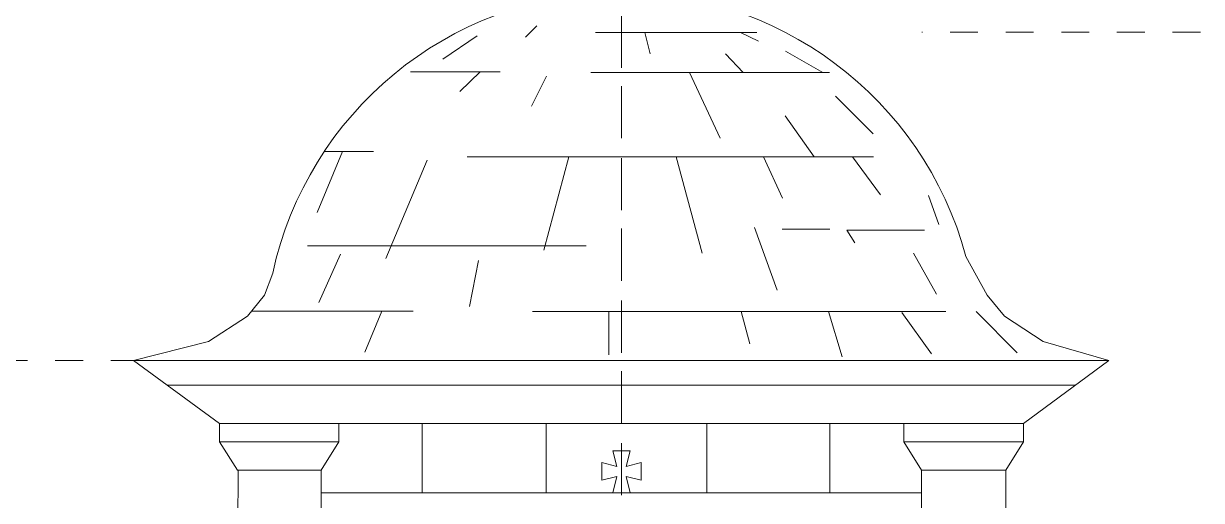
# Model space of a CAD drawing. Header units: millimetres. Extents: x -490789 to -449459, y 209001 to 327650.
# Drawn here: x -476446 to -470468, y 260672 to 263092 of the extents above; entities that cross this region are included whole.
import ezdxf

# ---------------------------------------------------------------- set-up
doc = ezdxf.new("R2010")
doc.units = ezdxf.units.MM
doc.header["$MEASUREMENT"] = 0
doc.linetypes.add('2-Штрих-Штриховая', pattern=[723.19442, 264.583325, -105.833328, 70.555556, -105.833328, 70.555556, -105.833328])
doc.linetypes.add('Штриховая', pattern=[282.222223, 141.111112, -141.111112])
for name, color, linetype, lineweight in [('0_Ном._пера__12_Ном._пера__12_Ном._пера__12', 12, 'Continuous', 18), ('0_Ном._пера__7_Ном._пера__7_Ном._пера__7', 7, 'Continuous', 18), ('0_Ном_пера__14_Ном_пера__14_Ном_пера__14_Ном_пера__14_Ном_пера__14_Ном_пера__14_Ном_пера__14_Ном_пера__14_Ном_пера__14_Ном_пера__14_Ном_пера__14_Ном_пера__14_Ном_пера__14_Ном_пера__14_Ном_пера__14_Ном_пера__14_Ном_пера__14_Ном._пера__14_Ном_пера__14_Ном_2_Ном._пера__8', 8, 'Continuous', 18), ('0_Ном_пера__15_Ном_пера__15_Ном_пера__15_Ном_пера__15_Ном_пера__15_Ном_пера__15_Ном_пера__15_Ном_пера__15_Ном_пера__15_Ном_пера__15_Ном_пера__15_Ном_пера__15_Ном_пера__15_Ном_пера__15_Ном_пера__15_Ном._пера__15_Ном_пера__15_Ном._пера__15_Ном_пера__15_Но_1_Ном._пера__8', 8, 'Continuous', 18), ('0_Ном_пера__1_Ном_пера__1_Ном_пера__1_Ном._пера__1_Ном_пера__1_Ном_пера__1_Ном_пера__1_Ном_пера__1_Ном_пера__1_Ном_пера__1_Ном_пера__1_Ном_пера__1_Ном_пера__1_Ном_пера__1_Ном_пера__1_Ном_пера__1_Ном_пера__1_Ном_пера__1_Ном_пера__1_Ном_пера__1_Ном_пера___D_Ном._пера__1', 1, 'Continuous', 18), ('0_Ном_пера__1_Ном_пера__1_Ном_пера__1_Ном_пера__1_Ном_пера__1_Ном_пера__1_Ном_пера__1_Ном_пера__1_Ном_пера__1_Ном_пера__1_Ном._пера__1_Ном_пера__1_Ном_пера__1_Ном_пера__1_Ном_пера__1_Ном_пера__1_Ном_пера__1_Ном_пера__1_Ном_пера__1_Ном_пера__1_Ном_пера___D_Ном._пера__1', 1, 'Continuous', 18), ('0_Ном_пера__7_Ном_пера__7_Ном_пера__7_Ном._пера__7_Ном_пера__7_Ном_пера__7_Ном_пера__7_Ном_пера__7_Ном_пера__7_Ном_пера__7_Ном_пера__7_Ном_пера__7_Ном_пера__7_Ном_пера__7_Ном_пера__7_Ном_пера__7_Ном_пера__7_Ном_пера__7_Ном_пера__7_Ном_пера__7_Ном_пера___5_Ном._пера__7', 7, 'Continuous', 18), ('0_Ном_пера__7_Ном_пера__7_Ном_пера__7_Ном_пера__7_Ном_пера__7_Ном_пера__7_Ном_пера__7_Ном_пера__7_Ном_пера__7_Ном_пера__7_Ном_пера__7_Ном_пера__7_Ном_пера__7_Ном_пера__7_Ном_пера__7_Ном_пера__7_Ном_пера__7_Ном_пера__7_Ном_пера__7_Ном_пера__7_Ном_пера__7_8_Ном._пера__1', 1, 'Continuous', 18), ('0_Ном_пера__7_Ном_пера__7_Ном_пера__7_Ном_пера__7_Ном_пера__7_Ном_пера__7_Ном_пера__7_Ном_пера__7_Ном_пера__7_Ном_пера__7_Ном_пера__7_Ном_пера__7_Ном_пера__7_Ном_пера__7_Ном_пера__7_Ном_пера__7_Ном_пера__7_Ном_пера__7_Ном_пера__7_Ном_пера__7_Ном_пера__7_C_Ном._пера__8', 8, 'Continuous', 18), ('Defpoints_Ном_пера__7_Ном._пера__7_Ном._пера__7_Ном._пера__7_Ном._пера__5_Ном._пера__7_Ном._пера__7_Ном._пера__7', 7, 'Continuous', 18), ('hatch_Ном_пера__254_Ном_пера__254_Ном_пера__254_Ном._пера__254_Ном_пера__254_Ном._пера__9_Ном_пера__9_Ном_пера__9_Ном_пера__12_Ном_пера__12_Ном_пера__12_Ном_пера__12_Ном_пера__12_Ном_пера__12_Ном_пера__1_Ном_пера__1_Ном_пера__1_Ном_пера__1_Ном_пера__1_Н_B_Ном._пера__1', 1, 'Continuous', 18), ('Line 0.25_Ном_пера__7_Ном_пера__7_Ном_пера__7_Ном_пера__7_Ном_пера__7_Ном_пера__7_Ном_пера__7_Ном_пера__7_Ном_пера__7_Ном_пера__7_Ном_пера__7_Ном._пера__7_Ном._пера__7_Ном._пера__7_Ном._пера__7_Ном._пера__102_Ном._пера__102', 102, 'Continuous', 18)]:
    doc.layers.add(name, color=color, linetype=linetype, lineweight=lineweight)

msp = doc.modelspace()

# ---------------------------------------------------------------- linework, layer by layer
at = {"layer": '0_Ном._пера__12_Ном._пера__12_Ном._пера__12', "linetype": '2-Штрих-Штриховая'}
for p in [(-473412, 248769), (-473412, 249850.2)]:
    msp.add_line(p, (-473412, 265006.9), dxfattribs=at)
at = {"layer": '0_Ном._пера__7_Ном._пера__7_Ном._пера__7', "linetype": 'Continuous'}
for p, q in [((-471555.2, 261714.3), (-471663.2, 261910.5)), ((-475222.5, 261714.3), (-475181.6, 261825.3)), ((-475310.1, 261606.6), (-475222.5, 261714.3)), ((-471467.6, 261606.6), (-471555.2, 261714.3)), ((-475507.1, 261478.5), (-475310.1, 261606.6)), ((-471270.5, 261478.5), (-471467.6, 261606.6)), ((-475887.3, 261382.4), (-475507.1, 261478.5)), ((-470937.4, 261382.4), (-471270.5, 261478.5)), ((-475451.1, 261061.7), (-475887.3, 261382.4)), ((-470937.4, 261382.4), (-475887.3, 261382.4)), ((-471370.4, 261061.7), (-470937.4, 261382.4)), ((-471107, 261256.8), (-475716.4, 261256.8)), ((-475368.3, 261061.7), (-471370.4, 261061.7)), ((-474423.3, 261061.7), (-474423.3, 260709.8)), ((-473793, 261061.7), (-473793, 260709.8)), ((-472978.9, 261061.7), (-472978.9, 260709.8)), ((-475367.3, 256130.8), (-475357.2, 260825.2)), ((-474935.8, 260825.2), (-474935.8, 259755)), ((-474935.8, 260825.1), (-474935.8, 256131.9)), ((-471460.4, 260825.2), (-471888.2, 260825.2)), ((-471888.2, 256131.9), (-471888.2, 260825.2)), ((-471460.4, 256130.8), (-471460.4, 260825.2))]:
    msp.add_line(p, q, dxfattribs=at)
msp.add_arc((-473412, 261438.7), 1811.4, 15.10054, 167.67622, dxfattribs=at)
at = {"layer": '0_Ном_пера__14_Ном_пера__14_Ном_пера__14_Ном_пера__14_Ном_пера__14_Ном_пера__14_Ном_пера__14_Ном_пера__14_Ном_пера__14_Ном_пера__14_Ном_пера__14_Ном_пера__14_Ном_пера__14_Ном_пера__14_Ном_пера__14_Ном_пера__14_Ном_пера__14_Ном._пера__14_Ном_пера__14_Ном_2_Ном._пера__8', "linetype": 'Continuous'}
for p, q in [((-473840.7, 263081.1), (-473898.7, 263023.1)), ((-472723.9, 263045.8), (-473543.8, 263045.8)), ((-473292.9, 263045.8), (-473265.1, 262938.7)), ((-472715.6, 263002.4), (-472807.8, 263045.8)), ((-474143.3, 263029.9), (-474317.8, 262911.8)), ((-472793.3, 262842.9), (-472884.1, 262939)), ((-472389.1, 262842.9), (-472579.1, 262952.6)), ((-474027.9, 262847.5), (-474482.6, 262847.5)), ((-474128.9, 262847.5), (-474231.3, 262747.9)), ((-473791.7, 262824.6), (-473867.3, 262673.3)), ((-472355.9, 262842.9), (-473566.2, 262842.9)), ((-473066.9, 262842.9), (-472909.9, 262510.8)), ((-472133.8, 262532.8), (-472325.3, 262724.2)), ((-472432.9, 262416.4), (-472580.2, 262624.1)), ((-474827.6, 262443.3), (-474956.3, 262133.8)), ((-474669.9, 262443.3), (-474919.2, 262443.3)), ((-474397.1, 262398.1), (-474608.1, 261900.1)), ((-472132.1, 262416.4), (-474194, 262416.4)), ((-473679.2, 262416.4), (-473806.3, 261941.8)), ((-473133.7, 262416.4), (-473002.3, 261926.2)), ((-472690.8, 262416.4), (-472594.5, 262205.4)), ((-472239.4, 262416.4), (-472097.3, 262223.2)), ((-471853.9, 262219.3), (-471800.7, 262072.9)), ((-472736.6, 262056.9), (-472621.3, 261739.1)), ((-472353.8, 262048.3), (-472596.7, 262048.3)), ((-472267.9, 262044.2), (-472227.7, 261979.5)), ((-471873.5, 262044.2), (-472267.9, 262044.2)), ((-473590.6, 261963.5), (-475005.8, 261963.5)), ((-474469.5, 261631.5), (-475289.9, 261631.5)), ((-474627.2, 261631.5), (-474713.7, 261423.9)), ((-471764.7, 261630.4), (-473863.7, 261630.4)), ((-473476, 261630.4), (-473476, 261410.3)), ((-472803.4, 261630.4), (-472759.5, 261466.6)), ((-472360.5, 261630.4), (-472291.6, 261400.4)), ((-471838.4, 261416.3), (-471987.8, 261625.9)), ((-471611.6, 261630.4), (-471402.5, 261421.3))]:
    msp.add_line(p, q, dxfattribs=at)
at = {"layer": '0_Ном_пера__15_Ном_пера__15_Ном_пера__15_Ном_пера__15_Ном_пера__15_Ном_пера__15_Ном_пера__15_Ном_пера__15_Ном_пера__15_Ном_пера__15_Ном_пера__15_Ном_пера__15_Ном_пера__15_Ном_пера__15_Ном_пера__15_Ном._пера__15_Ном_пера__15_Ном._пера__15_Ном_пера__15_Но_1_Ном._пера__8', "linetype": 'Continuous'}
msp.add_line((-474136.4, 261889.7), (-474182.6, 261655.3), dxfattribs=at)
at = {"layer": '0_Ном_пера__1_Ном_пера__1_Ном_пера__1_Ном._пера__1_Ном_пера__1_Ном_пера__1_Ном_пера__1_Ном_пера__1_Ном_пера__1_Ном_пера__1_Ном_пера__1_Ном_пера__1_Ном_пера__1_Ном_пера__1_Ном_пера__1_Ном_пера__1_Ном_пера__1_Ном_пера__1_Ном_пера__1_Ном_пера__1_Ном_пера___D_Ном._пера__1', "linetype": 'Continuous'}
msp.add_line((-471888.2, 260709.8), (-474935.8, 260709.8), dxfattribs=at)
at = {"layer": '0_Ном_пера__1_Ном_пера__1_Ном_пера__1_Ном_пера__1_Ном_пера__1_Ном_пера__1_Ном_пера__1_Ном_пера__1_Ном_пера__1_Ном_пера__1_Ном._пера__1_Ном_пера__1_Ном_пера__1_Ном_пера__1_Ном_пера__1_Ном_пера__1_Ном_пера__1_Ном_пера__1_Ном_пера__1_Ном_пера__1_Ном_пера___D_Ном._пера__1', "linetype": 'Continuous'}
msp.add_line((-473311.7, 260864.2), (-473311.7, 260773.9), dxfattribs=at)
at = {"layer": '0_Ном_пера__7_Ном_пера__7_Ном_пера__7_Ном._пера__7_Ном_пера__7_Ном_пера__7_Ном_пера__7_Ном_пера__7_Ном_пера__7_Ном_пера__7_Ном_пера__7_Ном_пера__7_Ном_пера__7_Ном_пера__7_Ном_пера__7_Ном_пера__7_Ном_пера__7_Ном_пера__7_Ном_пера__7_Ном_пера__7_Ном_пера___5_Ном._пера__7', "linetype": 'Continuous'}
msp.add_line((-472353.2, 261058.1), (-472353.2, 260709.8), dxfattribs=at)
at = {"layer": '0_Ном_пера__7_Ном_пера__7_Ном_пера__7_Ном_пера__7_Ном_пера__7_Ном_пера__7_Ном_пера__7_Ном_пера__7_Ном_пера__7_Ном_пера__7_Ном_пера__7_Ном_пера__7_Ном_пера__7_Ном_пера__7_Ном_пера__7_Ном_пера__7_Ном_пера__7_Ном_пера__7_Ном_пера__7_Ном_пера__7_Ном_пера__7_8_Ном._пера__1', "linetype": 'Continuous'}
for p, q in [((-473455.4, 260922.7), (-473435.1, 260844.2)), ((-473366.5, 260923.1), (-473386.8, 260844.2)), ((-473510.4, 260864.2), (-473435.1, 260844.2)), ((-473386.8, 260844.2), (-473311.7, 260864.2)), ((-473510.4, 260773.9), (-473435.1, 260794)), ((-473435.1, 260794), (-473455.2, 260709.8)), ((-473386.8, 260794), (-473311.7, 260773.9)), ((-473366.5, 260709.6), (-473386.8, 260794))]:
    msp.add_line(p, q, dxfattribs=at)
at = {"layer": '0_Ном_пера__7_Ном_пера__7_Ном_пера__7_Ном_пера__7_Ном_пера__7_Ном_пера__7_Ном_пера__7_Ном_пера__7_Ном_пера__7_Ном_пера__7_Ном_пера__7_Ном_пера__7_Ном_пера__7_Ном_пера__7_Ном_пера__7_Ном_пера__7_Ном_пера__7_Ном_пера__7_Ном_пера__7_Ном_пера__7_Ном_пера__7_C_Ном._пера__8', "linetype": 'Continuous'}
for p, q in [((-474837.8, 261921.8), (-474946.7, 261676.5)), ((-471812.5, 261719), (-471929.3, 261926.7))]:
    msp.add_line(p, q, dxfattribs=at)
at = {"layer": 'Defpoints_Ном_пера__7_Ном._пера__7_Ном._пера__7_Ном._пера__7_Ном._пера__5_Ном._пера__7_Ном._пера__7_Ном._пера__7', "linetype": 'Continuous'}
for p, q in [((-475451.1, 260968.6), (-475451.1, 261061.7)), ((-475451.1, 261061.7), (-474867.2, 261061.7)), ((-475447.2, 261061.7), (-474867.2, 261061.7)), ((-474845.8, 260968.6), (-474845.8, 261061.7)), ((-471978.2, 260968.6), (-471978.2, 261061.7)), ((-471370.4, 260968.6), (-471370.4, 261061.7)), ((-475361.1, 260825.2), (-475451.1, 260968.6)), ((-475451.1, 260968.6), (-474867.2, 260968.6)), ((-475425.8, 260968.6), (-474845.8, 260968.6)), ((-474935.8, 260825.2), (-474845.8, 260968.8)), ((-471888.2, 260825.2), (-471978.2, 260968.6)), ((-471978.2, 260968.6), (-471396.7, 260968.6)), ((-471955.3, 260968.6), (-471370.4, 260968.6)), ((-471460.4, 260825.2), (-471370.4, 260968.8)), ((-475361.1, 260825.2), (-474957.2, 260825.2)), ((-475335.8, 260825.2), (-474935.8, 260825.2))]:
    msp.add_line(p, q, dxfattribs=at)
at = {"layer": 'hatch_Ном_пера__254_Ном_пера__254_Ном_пера__254_Ном._пера__254_Ном_пера__254_Ном._пера__9_Ном_пера__9_Ном_пера__9_Ном_пера__12_Ном_пера__12_Ном_пера__12_Ном_пера__12_Ном_пера__12_Ном_пера__12_Ном_пера__1_Ном_пера__1_Ном_пера__1_Ном_пера__1_Ном_пера__1_Н_B_Ном._пера__1', "linetype": 'Continuous'}
for p, q in [((-473455.2, 260922.8), (-473366.5, 260923.1)), ((-473510.4, 260864.2), (-473510.4, 260773.9))]:
    msp.add_line(p, q, dxfattribs=at)
at = {"layer": 'Line 0.25_Ном_пера__7_Ном_пера__7_Ном_пера__7_Ном_пера__7_Ном_пера__7_Ном_пера__7_Ном_пера__7_Ном_пера__7_Ном_пера__7_Ном_пера__7_Ном_пера__7_Ном._пера__7_Ном._пера__7_Ном._пера__7_Ном._пера__7_Ном._пера__102_Ном._пера__102', "linetype": 'Штриховая'}
for p, q in [((-469626.6, 263047.8), (-471887.4, 263047.8)), ((-475861.6, 261382.4), (-482771.1, 261382.4))]:
    msp.add_line(p, q, dxfattribs=at)

doc.saveas('drawing.dxf')
